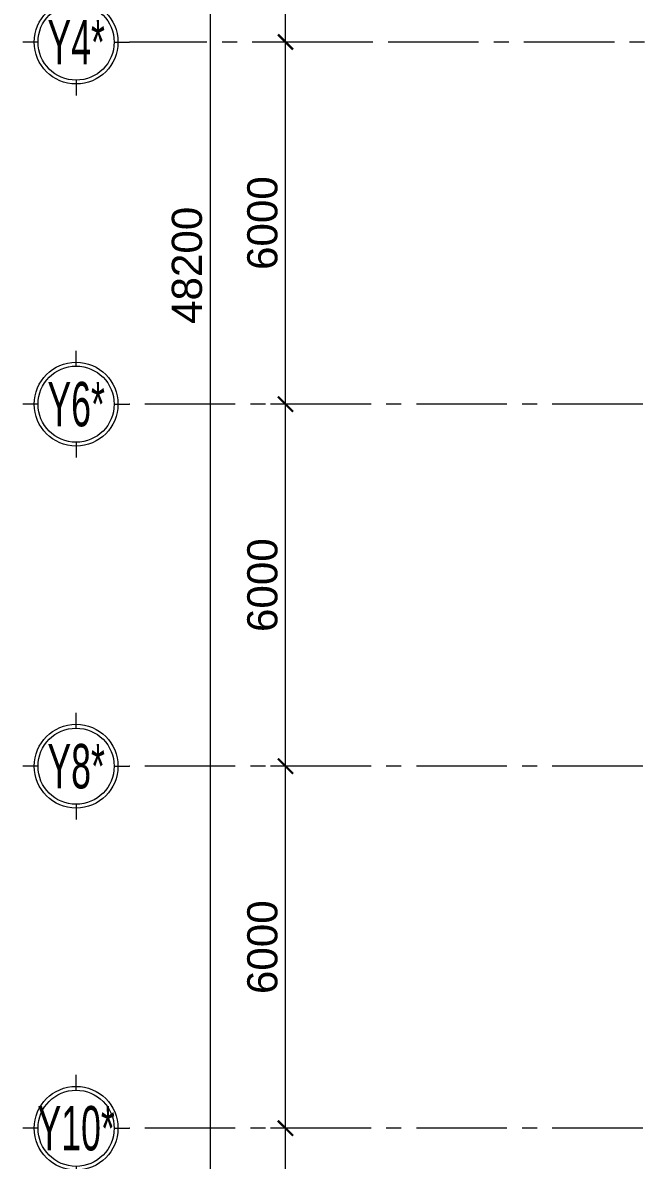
# Model space of a CAD drawing. Header units: millimetres. Extents: x 18326 to 214271, y -298828 to -198730.
# Drawn here: x 18326 to 28671, y -250061 to -231210 of the extents above; entities that cross this region are included whole.
import ezdxf
from ezdxf.enums import TextEntityAlignment as Align

# ---------------------------------------------------------------- set-up
doc = ezdxf.new("R2010")
doc.units = ezdxf.units.MM
doc.header["$LTSCALE"] = 20
doc.header["$MEASUREMENT"] = 0
doc.linetypes.add('xref LC GK$0$CENTER2', pattern=[1.125, 0.75, -0.125, 0.125, -0.125])
doc.layers.get('0').update_dxf_attribs({"lineweight": 0})
doc.layers.get('Defpoints').update_dxf_attribs({"color": 1, "lineweight": 25})
for name, color, linetype, lineweight in [('KV-Cay xanh', 78, 'Continuous', 5), ('KV-Dim', 14, 'Continuous', 9), ('KV-Ky hieu', 30, 'Continuous', 0), ('KV-Net thay 1', 9, 'Continuous', 20), ('KV-Net thay 2', 8, 'Continuous', 13), ('KV-Text', 7, 'Continuous', 25), ('xref LC GK$0$KV-Net truc', 251, 'xref LC GK$0$CENTER2', 9)]:
    doc.layers.add(name, color=color, linetype=linetype, lineweight=lineweight)
doc.styles.add('CHUTO', font='VnAvantH.TTF', dxfattribs={"width": 0.7})
doc.styles.add('KD-Style', font='arial.ttf')
doc.dimstyles.new('D-Layout', dxfattribs={"dimscale": 0, "dimtxt": 2, "dimasz": 1, "dimexe": 1, "dimexo": 0, "dimgap": 0.5, "dimtad": 1, "dimdec": 0, "dimzin": 0, "dimdsep": 46, "dimtxsty": 'KD-Style', "dimblk": 'ARCHTICK', "dimcen": 0.09, "dimdle": 1, "dimclrd": 256, "dimclre": 256, "dimclrt": 2, "dimadec": 0, "dimazin": 0, "dimtfac": 1, "dimtdec": 0, "dimtix": 1, "dimtmove": 2, "dimatfit": 3, "dimldrblk": 'MUITEN', "dimfxl": 1, "dimtolj": 1, "dimtzin": 0, "dimarcsym": 0})

# ---------------------------------------------------------------- blocks, each defined once
blk = doc.blocks.new('A$C06776D30')
at = {"layer": 'KV-Ky hieu', "color": 8}
for p, q in [((504, 865), (504, 1009)), ((144, 504), (0, 504)), ((865, 504), (1009, 504)), ((504, 144), (504, 0))]:
    blk.add_line(p, q, dxfattribs=at)
for radius in [396, 360]:
    blk.add_circle((504, 504), radius, dxfattribs=at)
at = {"layer": 'KV-Text', "color": 8, "style": 'CHUTO', "width": 0.6}
blk.add_attdef('GIRD', text='', height=420, dxfattribs=at).set_placement((504, 504), align=Align.MIDDLE_CENTER)
blk = doc.blocks.new('TT')
at = {"layer": 'KV-Net thay 1', "color": 8}
ref = blk.add_blockref('A$C06776D30', (-66.759, 33.83), dxfattribs=dict(at, xscale=0.007011206080914858, yscale=0.007011206080914858, zscale=0.007011206080914858))
ref.add_attrib('GIRD', 'Y4*', dxfattribs={"layer": 'KV-Text', "height": 2.9447, "style": 'CHUTO', "width": 0.6}).set_placement((-63.223, 37.366), align=Align.MIDDLE_CENTER)
ref = blk.add_blockref('A$C06776D30', (-66.759, 9.83), dxfattribs=dict(at, xscale=0.007011206080914858, yscale=0.007011206080914858, zscale=0.007011206080914858))
ref.add_attrib('GIRD', 'Y6*', dxfattribs={"layer": 'KV-Text', "height": 2.9447, "style": 'CHUTO', "width": 0.6}).set_placement((-63.223, 13.366), align=Align.MIDDLE_CENTER)
ref = blk.add_blockref('A$C06776D30', (-66.759, -14.17), dxfattribs=dict(at, xscale=0.007011206080914858, yscale=0.007011206080914858, zscale=0.007011206080914858))
ref.add_attrib('GIRD', 'Y8*', dxfattribs={"layer": 'KV-Text', "height": 2.9447, "style": 'CHUTO', "width": 0.6}).set_placement((-63.223, -10.634), align=Align.MIDDLE_CENTER)
ref = blk.add_blockref('A$C06776D30', (-66.759, -38.17), dxfattribs=dict(at, xscale=0.007011206080914858, yscale=0.007011206080914858, zscale=0.007011206080914858))
ref.add_attrib('GIRD', 'Y10*', dxfattribs={"layer": 'KV-Text', "height": 2.9447, "style": 'CHUTO', "width": 0.6}).set_placement((-63.223, -34.634), align=Align.MIDDLE_CENTER)
blk = doc.blocks.new('_ARCHTICK')
at = {"color": 8, "const_width": 0.15}
blk.add_lwpolyline([(-0.5, -0.5), (0.5, 0.5)], dxfattribs=at)
blk = doc.blocks.new('*D44')
at = {"layer": 'Defpoints', "color": 8, "transparency": 16777216}
for p in [(795.013, 217.759), (800.189, 217.759), (800.189, 193.759)]:
    blk.add_point(p, dxfattribs=at)
at = {"layer": 'KV-Dim', "color": 8, "lineweight": -2, "transparency": 16777216}
for p, q in [((795.013, 192.759), (795.013, 218.759)), ((800.189, 217.759), (794.013, 217.759)), ((800.189, 193.759), (794.013, 193.759))]:
    blk.add_line(p, q, dxfattribs=at)
for p, rotation in [((795.013, 217.759), 90), ((795.013, 193.759), 270)]:
    blk.add_blockref('_ARCHTICK', p, dxfattribs=dict(at, rotation=rotation))
at = {"layer": 'KV-Dim', "color": 8, "transparency": 16777216, "insert": (793.491, 205.759), "char_height": 2, "attachment_point": 5, "rotation": 90, "style": 'KD-Style'}
blk.add_mtext('\\A1;6000', dxfattribs=at)
blk = doc.blocks.new('MUITEN')
at = {"color": 8, "const_width": 0.4}
blk.add_lwpolyline([(-1, 1.732), (0, 0), (-1, -1.732)], dxfattribs=at)
blk = doc.blocks.new('*D45')
at = {"layer": 'Defpoints', "color": 8, "transparency": 16777216}
for p in [(795.013, 241.759), (800.189, 241.759), (800.189, 217.759)]:
    blk.add_point(p, dxfattribs=at)
at = {"layer": 'KV-Dim', "color": 8, "lineweight": -2, "transparency": 16777216}
for p, q in [((795.013, 216.759), (795.013, 242.759)), ((800.189, 241.759), (794.013, 241.759)), ((800.189, 217.759), (794.013, 217.759))]:
    blk.add_line(p, q, dxfattribs=at)
for p, rotation in [((795.013, 241.759), 90), ((795.013, 217.759), 270)]:
    blk.add_blockref('_ARCHTICK', p, dxfattribs=dict(at, rotation=rotation))
at = {"layer": 'KV-Dim', "color": 8, "transparency": 16777216, "insert": (793.491, 229.759), "char_height": 2, "attachment_point": 5, "rotation": 90, "style": 'KD-Style'}
blk.add_mtext('\\A1;6000', dxfattribs=at)
blk = doc.blocks.new('*D46')
at = {"layer": 'Defpoints', "color": 8, "transparency": 16777216}
for p in [(795.013, 265.759), (800.189, 265.759), (800.189, 241.759)]:
    blk.add_point(p, dxfattribs=at)
at = {"layer": 'KV-Dim', "color": 8, "lineweight": -2, "transparency": 16777216}
for p, q in [((795.013, 240.759), (795.013, 266.759)), ((800.189, 265.759), (794.013, 265.759)), ((800.189, 241.759), (794.013, 241.759))]:
    blk.add_line(p, q, dxfattribs=at)
for p, rotation in [((795.013, 265.759), 90), ((795.013, 241.759), 270)]:
    blk.add_blockref('_ARCHTICK', p, dxfattribs=dict(at, rotation=rotation))
at = {"layer": 'KV-Dim', "color": 8, "transparency": 16777216, "insert": (793.491, 253.759), "char_height": 2, "attachment_point": 5, "rotation": 90, "style": 'KD-Style'}
blk.add_mtext('\\A1;6000', dxfattribs=at)
blk = doc.blocks.new('*D47')
at = {"layer": 'Defpoints', "color": 8, "transparency": 16777216}
for p in [(795.013, 289.759), (800.189, 289.759), (800.189, 265.759)]:
    blk.add_point(p, dxfattribs=at)
at = {"layer": 'KV-Dim', "color": 8, "lineweight": -2, "transparency": 16777216}
for p, q in [((795.013, 264.759), (795.013, 290.759)), ((800.189, 289.759), (794.013, 289.759)), ((800.189, 265.759), (794.013, 265.759))]:
    blk.add_line(p, q, dxfattribs=at)
for p, rotation in [((795.013, 289.759), 90), ((795.013, 265.759), 270)]:
    blk.add_blockref('_ARCHTICK', p, dxfattribs=dict(at, rotation=rotation))
at = {"layer": 'KV-Dim', "color": 8, "transparency": 16777216, "insert": (793.491, 277.759), "char_height": 2, "attachment_point": 5, "rotation": 90, "style": 'KD-Style'}
blk.add_mtext('\\A1;6000', dxfattribs=at)
blk = doc.blocks.new('*D48')
at = {"layer": 'Defpoints', "color": 8, "transparency": 16777216}
for p in [(795.013, 332.159), (800.189, 332.159), (800.189, 289.759)]:
    blk.add_point(p, dxfattribs=at)
at = {"layer": 'KV-Dim', "color": 8, "lineweight": -2, "transparency": 16777216}
for p, q in [((795.013, 288.759), (795.013, 333.159)), ((800.189, 332.159), (794.013, 332.159)), ((800.189, 289.759), (794.013, 289.759))]:
    blk.add_line(p, q, dxfattribs=at)
for p, rotation in [((795.013, 332.159), 90), ((795.013, 289.759), 270)]:
    blk.add_blockref('_ARCHTICK', p, dxfattribs=dict(at, rotation=rotation))
at = {"layer": 'KV-Dim', "color": 8, "transparency": 16777216, "insert": (793.491, 310.959), "char_height": 2, "attachment_point": 5, "rotation": 90, "style": 'KD-Style'}
blk.add_mtext('\\A1;10600', dxfattribs=at)
blk = doc.blocks.new('*D51')
at = {"layer": 'Defpoints', "color": 8, "transparency": 16777216}
for p in [(800.189, 371.359), (790.013, 178.559), (800.189, 178.559)]:
    blk.add_point(p, dxfattribs=at)
at = {"layer": 'KV-Dim', "color": 8, "lineweight": -2, "transparency": 16777216}
for p, q in [((790.013, 372.359), (790.013, 177.559)), ((800.189, 371.359), (789.013, 371.359)), ((800.189, 178.559), (789.013, 178.559))]:
    blk.add_line(p, q, dxfattribs=at)
for p, rotation in [((790.013, 371.359), 90), ((790.013, 178.559), 270)]:
    blk.add_blockref('_ARCHTICK', p, dxfattribs=dict(at, rotation=rotation))
at = {"layer": 'KV-Dim', "color": 8, "transparency": 16777216, "insert": (788.491, 274.959), "char_height": 2, "attachment_point": 5, "rotation": 90, "style": 'KD-Style'}
blk.add_mtext('\\A1;48200', dxfattribs=at)
blk = doc.blocks.new('xref LC GK$0$LC')
at = {"layer": 'xref LC GK$0$KV-Net truc', "color": 8, "ltscale": 100}
for points in [[(20280, -22700), (-10253, -22700)], [(7250, -28700), (-10253, -28700)], [(7250, -34700), (-10253, -34700)], [(7250, -40700), (-10253, -40700)]]:
    blk.add_lwpolyline(points, dxfattribs=at)
blk = doc.blocks.new('dim mb')
at = {"layer": 'KV-Dim', "color": 8}
for base, p1, p2, picture, middle in [((-35.875, -192.8), (-25.6989, 0), (-25.6989, -192.8), '*D51', (-37.3962, -96.4)), ((-30.875, -39.2), (-25.6989, -81.6), (-25.6989, -39.2), '*D48', (-32.3962, -60.4)), ((-30.875, -81.6), (-25.6989, -105.6), (-25.6989, -81.6), '*D47', (-32.3962, -93.6)), ((-30.875, -105.6), (-25.6989, -129.6), (-25.6989, -105.6), '*D46', (-32.3962, -117.6)), ((-30.875, -129.6), (-25.6989, -153.6), (-25.6989, -129.6), '*D45', (-32.3962, -141.6)), ((-30.875, -153.6), (-25.6989, -177.6), (-25.6989, -153.6), '*D44', (-32.3962, -165.6))]:
    dim = blk.add_linear_dim(base=base, p1=p1, p2=p2, angle=90, dimstyle='D-Layout', override={"dimscale": 1, "dimlfac": 250}, dxfattribs=at)
    dim.commit()
    dim.dimension.update_dxf_attribs({"geometry": picture, "text_midpoint": middle, "insert": (-825.8876, -371.3589)})
blk = doc.blocks.new('t3')
at = {"layer": 'KV-Dim', "color": 8}
blk.add_blockref('dim mb', (-49.6, 284.2), dxfattribs=at)
at = {"layer": 'KV-Net thay 2', "color": 8}
blk.add_blockref('TT', (-31.125, 165.234), dxfattribs=at)

msp = doc.modelspace()

# ---------------------------------------------------------------- block references
at = {"layer": 'KV-Cay xanh', "color": 8, "xscale": 250, "yscale": 250, "zscale": 250}
msp.add_blockref('t3', (42797, -282180), dxfattribs=at)
at = {"layer": 'xref LC GK$0$KV-Net truc', "color": 8}
msp.add_blockref('xref LC GK$0$LC', (30347, -208830), dxfattribs=at)

doc.saveas('drawing.dxf')
